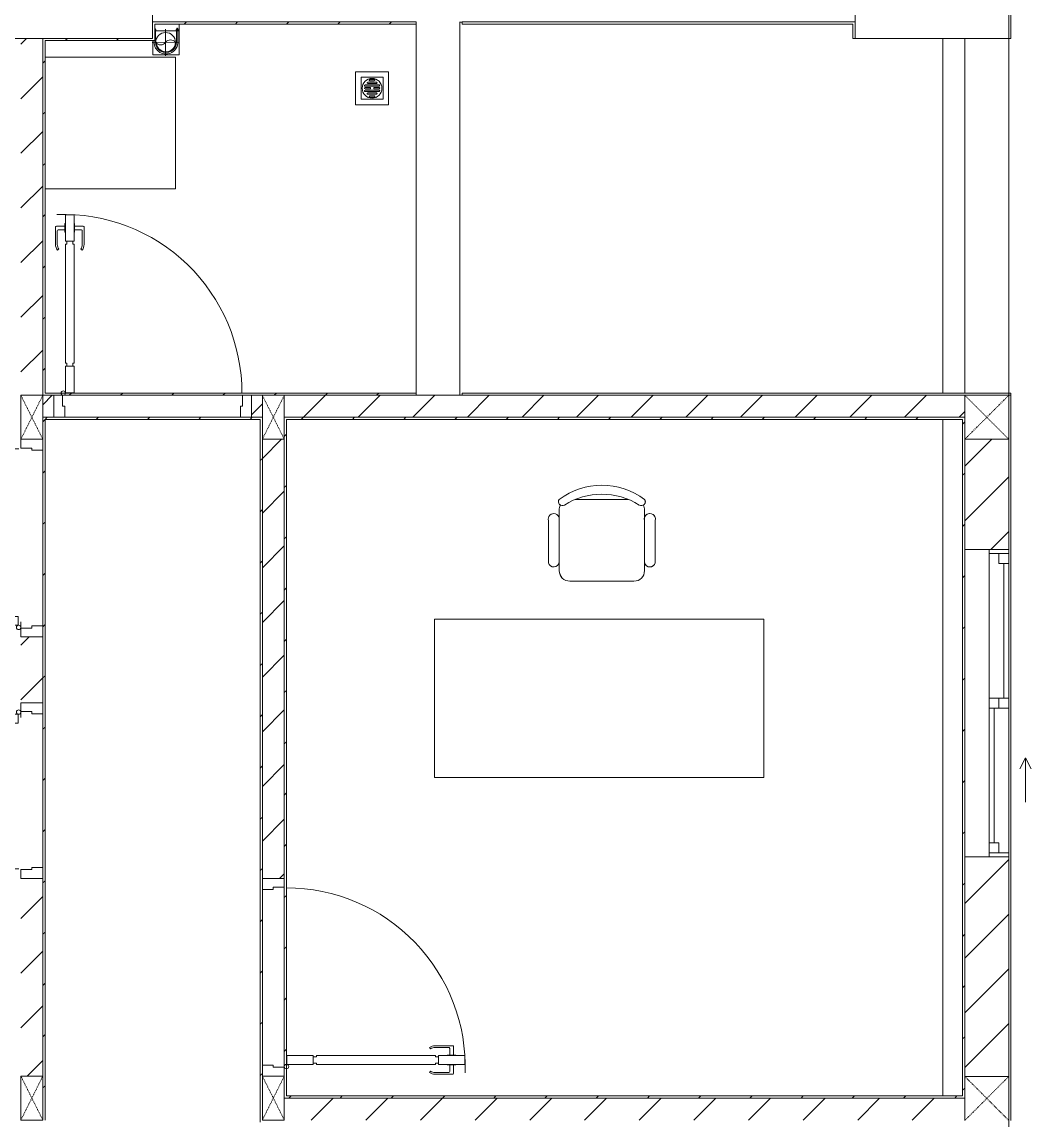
# Model space of a CAD drawing. Header units: millimetres. Extents: x 5357 to 201988, y -16345 to 109895.
# Drawn here: x 122758 to 127354, y 64837 to 69837 of the extents above; entities that cross this region are included whole.
import ezdxf

# ---------------------------------------------------------------- set-up
doc = ezdxf.new("R2010")
doc.units = ezdxf.units.MM
for name, pattern in [('Dash', [6, 3, -3]), ('Grid Line', [22.225, 12.7, -3.175, 3.175, -3.175]), ('IMPORT-CENTER _3_', [10.16, 6.35, -1.27, 1.27, -1.27])]:
    doc.linetypes.add(name, pattern=pattern)
for name, color, linetype, lineweight in [('0-1', 7, 'Continuous', 5), ('A-CLNG', 13, 'Continuous', 9), ('A-DETL-GENF-1', 53, 'Continuous', 9), ('A-DETL-THIN', 151, 'Continuous', 9), ('A-DOOR-1', 53, 'Continuous', 9), ('A-FLOR', 192, 'Continuous', 9), ('A-FLOR-1', 10, 'Continuous', 9), ('A-FLOR-2', 53, 'Continuous', 9), ('A-GLAZ', 151, 'Continuous', 9), ('A-WALL', 113, 'Continuous', 9), ('A-WALL-1', 9, 'Continuous', 18), ('A-WALL-2', 53, 'Continuous', 9), ('A-WALL-4', 113, 'Continuous', 18), ('A-WALL-PATT-1', 10, 'Continuous', 9), ('A-WALL-PATT-2', 53, 'Continuous', 9), ('A-WALL-PATT-3', 111, 'Continuous', 9), ('G-IMPT', 8, 'Continuous', 9), ('G-IMPT-1', 254, 'Continuous', 9), ('G-IMPT-2', 8, 'IMPORT-CENTER _3_', 9), ('I-FURN', 30, 'Continuous', 9), ('I-FURN-1', 53, 'Continuous', 9), ('I-WALL-1', 9, 'Continuous', 18), ('I-WALL-3', 2, 'Continuous', 18), ('M-EQPM', 50, 'Continuous', 9), ('S-COLS', 52, 'Continuous', 9), ('S-COLS-2', 9, 'Continuous', 18), ('S-COLS-4', 53, 'Continuous', 9), ('S-COLS-5', 52, 'Continuous', 18), ('S-COLS-6', 52, 'Dash', 9), ('S-COLS-HDLN', 52, 'Dash', 9), ('S-COLS-HDLN-1', 53, 'Dash', 9), ('S-GRID-1', 1, 'Grid Line', 9)]:
    doc.layers.add(name, color=color, linetype=linetype, lineweight=lineweight)
pattern_1 = [(45, (0, 0), (-116.67262, 116.67262), [])]
pattern_2 = [(45, (0, 0), (-124.4508, 124.4508), [])]

# ---------------------------------------------------------------- blocks, each defined once
blk = doc.blocks.new('NCV_TKTC_KET CAU_rvt-1-TKCS_MB SÂN ĐƯỜNG NỘI BỘ')
at = {"layer": 'A-FLOR-1'}
for p, q in [((124762.6, 69835.3), (124752.6, 69835.3)), ((124752.6, 69835.3), (124762.6, 69835.3)), ((124762.6, 69835.3), (124752.6, 69835.3)), ((124752.6, 68136.9), (124762.6, 68136.9)), ((124762.6, 68136.9), (124752.6, 68136.9)), ((124752.6, 68136.9), (124762.6, 68136.9))]:
    blk.add_line(p, q, dxfattribs=at)
at = {"layer": 'A-FLOR-2'}
for p, q in [((124752.6, 69835.3), (124762.6, 69835.3)), ((127252.5, 68146.9), (127252.5, 69761.9))]:
    blk.add_line(p, q, dxfattribs=at)
at = {"layer": 'S-COLS-2'}
for p, q in [((123352.6, 69761.9), (123352.6, 70111.9)), ((126552.6, 70111.9), (126552.6, 69761.9)), ((127252.6, 69761.9), (127252.6, 70111.9)), ((122052.6, 69761.9), (123352.6, 69761.9)), ((126552.6, 69761.9), (127252.6, 69761.9))]:
    blk.add_line(p, q, dxfattribs=at)
blk = doc.blocks.new('DOOR_CW_01 CANH MO-PANEL KINH - DIW_01-900x2200-CỬA GỖ VÂN LAMINATE-553393-TKCS_MB SÂN ĐƯỜNG NỘI BỘ')
at = {"layer": 'A-DETL-GENF-1'}
for p, q in [((-397, 872), (-357, 872)), ((-397, 752), (-397, 872)), ((-357, 872), (-357, 752)), ((-442, 737), (-442, 816.5)), ((-399, 820.5), (-438, 820.5)), ((-399, 803.5), (-430, 803.5)), ((-399, 831.8), (-397, 831.8)), ((-399, 792.2), (-399, 831.8)), ((-397, 792.2), (-397, 831.8)), ((-357, 792.2), (-357, 831.8)), ((-355, 831.8), (-357, 831.8)), ((-355, 792.2), (-355, 831.8)), ((-355, 820.5), (-316, 820.5)), ((-355, 803.5), (-324, 803.5)), ((-312, 737), (-312, 816.5)), ((-434, 799.5), (-434, 737)), ((-397, 792.2), (-399, 792.2)), ((-357, 752), (-397, 752)), ((-363, 752), (-391, 752)), ((-391, 752), (-391, 738)), ((-363, 738), (-363, 752)), ((-357, 792.2), (-355, 792.2)), ((-320, 799.5), (-320, 737)), ((-433.9, 711.2), (-427.3, 715.8)), ((-397, 738), (-391, 738)), ((-397, 738), (-397, 196)), ((-357, 738), (-363, 738)), ((-357, 196), (-357, 738)), ((-320.1, 711.2), (-326.7, 715.8)), ((-397, 196), (-391, 196)), ((-357, 182), (-397, 182)), ((-397, 182), (-397, 62)), ((-391, 196), (-391, 182)), ((-391, 182), (-363, 182)), ((-357, 196), (-363, 196)), ((-363, 182), (-363, 196)), ((-357, 62), (-357, 182)), ((-397, 62), (-357, 62))]:
    blk.add_line(p, q, dxfattribs=at)
blk.add_circle((-407, 60), 10, dxfattribs=at)
for centre, radius, start, end in [((-407, 60), 814, 360, 92), ((-438, 816.5), 4, 90, 180), ((-430, 799.5), 4, 90, 180), ((-324, 799.5), 4, 360, 90), ((-316, 816.5), 4, 0, 90), ((-397, 737), 45, 180, 215), ((-397, 737), 37, 180, 215), ((-357, 737), 37, 325, 0), ((-357, 737), 45, 325, 0)]:
    blk.add_arc(centre, radius, start, end, dxfattribs=at)
at = {"layer": 'A-DOOR-1'}
for p, q in [((-410, 50), (-450, 50)), ((-450, 50), (-450, -50)), ((-410, 0), (-410, 50)), ((-407, 50), (-382, 50)), ((450, 50), (410, 50)), ((410, 50), (410, 0)), ((450, -50), (450, 50)), ((-400, 0), (-410, 0)), ((-400, -50), (-400, 0)), ((410, 0), (400, 0)), ((400, 0), (400, -50)), ((-450, -50), (-400, -50)), ((400, -50), (450, -50))]:
    blk.add_line(p, q, dxfattribs=at)
blk = doc.blocks.new('DOOR_CW_01 CANH MO-PANEL KINH - DIG_02-800x2200-CỬA NHÔM KÍNH-401063-TKCS_MB SÂN ĐƯỜNG NỘI BỘ')
at = {"layer": 'A-DETL-GENF-1'}
for p, q in [((-347, -182), (-347, -62)), ((-347, -62), (-307, -62)), ((-307, -62), (-307, -182)), ((-307, -182), (-347, -182)), ((-347, -196), (-341, -196)), ((-347, -638), (-347, -196)), ((-341, -196), (-341, -182)), ((-341, -182), (-313, -182)), ((-313, -182), (-313, -196)), ((-307, -196), (-313, -196)), ((-307, -196), (-307, -638)), ((-392, -637), (-392, -716.5)), ((-384, -699.5), (-384, -637)), ((-383.9, -611.2), (-377.3, -615.8)), ((-347, -638), (-341, -638)), ((-341, -652), (-341, -638)), ((-307, -638), (-313, -638)), ((-313, -638), (-313, -652)), ((-270.1, -611.2), (-276.7, -615.8)), ((-270, -699.5), (-270, -637)), ((-262, -637), (-262, -716.5)), ((-349, -692.2), (-349, -731.8)), ((-347, -692.2), (-349, -692.2)), ((-307, -652), (-347, -652)), ((-347, -652), (-347, -772)), ((-347, -692.2), (-347, -731.8)), ((-313, -652), (-341, -652)), ((-307, -772), (-307, -652)), ((-307, -692.2), (-307, -731.8)), ((-307, -692.2), (-305, -692.2)), ((-305, -692.2), (-305, -731.8)), ((-349, -720.5), (-388, -720.5)), ((-349, -703.5), (-380, -703.5)), ((-349, -731.8), (-347, -731.8)), ((-305, -731.8), (-307, -731.8)), ((-305, -703.5), (-274, -703.5)), ((-305, -720.5), (-266, -720.5)), ((-347, -772), (-307, -772))]:
    blk.add_line(p, q, dxfattribs=at)
blk.add_circle((-357, -60), 10, dxfattribs=at)
for centre, radius, start, end in [((-357, -60), 714, 268, 0), ((-347, -637), 45, 145, 180), ((-347, -637), 37, 145, 180), ((-307, -637), 37, 0, 35), ((-307, -637), 45, 360, 35), ((-380, -699.5), 4, 180, 270), ((-274, -699.5), 4, 270, 0), ((-388, -716.5), 4, 180, 270), ((-266, -716.5), 4, 270, 0)]:
    blk.add_arc(centre, radius, start, end, dxfattribs=at)
at = {"layer": 'A-DOOR-1'}
for p, q in [((-400, -50), (-400, 50)), ((-400, 50), (-350, 50)), ((350, 50), (400, 50)), ((400, 50), (400, -50)), ((-350, 50), (-350, 0)), ((350, 0), (350, 50)), ((-360, 0), (-360, -50)), ((-350, 0), (-360, 0)), ((360, 0), (350, 0)), ((360, -50), (360, 0)), ((-360, -50), (-400, -50)), ((-357, -50), (-332, -50)), ((400, -50), (360, -50))]:
    blk.add_line(p, q, dxfattribs=at)
blk = doc.blocks.new('DOOR_CW_01 CANH MO-PANEL KINH - DIW_01-900x2200-CỬA GỖ VÂN LAMINATE-553375-TKCS_MB SÂN ĐƯỜNG NỘI BỘ')
at = {"layer": 'A-DETL-GENF-1'}
for p, q in [((-397, -182), (-397, -62)), ((-397, -62), (-357, -62)), ((-357, -62), (-357, -182)), ((-357, -182), (-397, -182)), ((-397, -196), (-391, -196)), ((-397, -738), (-397, -196)), ((-391, -196), (-391, -182)), ((-391, -182), (-363, -182)), ((-363, -182), (-363, -196)), ((-357, -196), (-363, -196)), ((-357, -196), (-357, -738)), ((-442, -737), (-442, -816.5)), ((-434, -799.5), (-434, -737)), ((-433.9, -711.2), (-427.3, -715.8)), ((-397, -738), (-391, -738)), ((-391, -752), (-391, -738)), ((-357, -738), (-363, -738)), ((-363, -738), (-363, -752)), ((-320.1, -711.2), (-326.7, -715.8)), ((-320, -799.5), (-320, -737)), ((-312, -737), (-312, -816.5)), ((-399, -792.2), (-399, -831.8)), ((-397, -792.2), (-399, -792.2)), ((-357, -752), (-397, -752)), ((-397, -752), (-397, -872)), ((-397, -792.2), (-397, -831.8)), ((-363, -752), (-391, -752)), ((-357, -872), (-357, -752)), ((-357, -792.2), (-357, -831.8)), ((-357, -792.2), (-355, -792.2)), ((-355, -792.2), (-355, -831.8)), ((-399, -820.5), (-438, -820.5)), ((-399, -803.5), (-430, -803.5)), ((-399, -831.8), (-397, -831.8)), ((-355, -831.8), (-357, -831.8)), ((-355, -803.5), (-324, -803.5)), ((-355, -820.5), (-316, -820.5)), ((-397, -872), (-357, -872))]:
    blk.add_line(p, q, dxfattribs=at)
blk.add_circle((-407, -60), 10, dxfattribs=at)
for centre, radius, start, end in [((-407, -60), 814, 268, 0), ((-397, -737), 45, 145, 180), ((-397, -737), 37, 145, 180), ((-357, -737), 37, 0, 35), ((-357, -737), 45, 360, 35), ((-430, -799.5), 4, 180, 270), ((-324, -799.5), 4, 270, 0), ((-438, -816.5), 4, 180, 270), ((-316, -816.5), 4, 270, 0)]:
    blk.add_arc(centre, radius, start, end, dxfattribs=at)
at = {"layer": 'A-DOOR-1'}
for p, q in [((-450, -50), (-450, 50)), ((-450, 50), (-400, 50)), ((400, 50), (450, 50)), ((450, 50), (450, -50)), ((-400, 50), (-400, 0)), ((400, 0), (400, 50)), ((-410, 0), (-410, -50)), ((-400, 0), (-410, 0)), ((410, 0), (400, 0)), ((410, -50), (410, 0)), ((-410, -50), (-450, -50)), ((-407, -50), (-382, -50)), ((450, -50), (410, -50))]:
    blk.add_line(p, q, dxfattribs=at)
blk = doc.blocks.new('BAN LV A - BAN LV A_dwg_ban hoc2-348006-TKCS_MB SÂN ĐƯỜNG NỘI BỘ')
at = {"layer": 'I-FURN'}
for p, q in [((145.8, 437.4), (-145.8, 437.4)), ((-243, 354.4), (-243, 162)), ((-194.4, 388.8), (-194.4, 113.4)), ((194.4, 113.4), (194.4, 388.8)), ((194.4, 351.4), (194.4, 150.8)), ((243.7, 162), (243.7, 354.4)), ((-120.5, 64.8), (120.5, 64.8))]:
    blk.add_line(p, q, dxfattribs=at)
at = {"layer": 'I-FURN', "flags": 128}
blk.add_lwpolyline([(-737.8, 610.5), (-737.8, 1330.5), (-154.9, 1330.5), (762.2, 1330.5), (762.2, 610.5)], close=True, dxfattribs=at)
at = {"layer": 'I-FURN'}
for centre, radius, start, end in [((-145.8, 388.8), 48.6, 90, 180), ((145.8, 388.8), 48.6, 360, 90), ((-218.7, 347.3), 25.3, 343.7398, 163.7398), ((219.4, 347.3), 25.3, 16.2602, 170.7054), ((-218.7, 154.9), 25.3, 163.7398, 16.2602), ((219.4, 154.9), 25.3, 189.2946, 16.2602), ((-145.8, 113.4), 48.6, 180, 207.5844), ((145.8, 113.4), 48.6, 332.4156, 0), ((-180.2, 75.4), 17.8, 57.9726, 216.6901), ((0, 324), 324, 233.1301, 306.8699), ((0, 359.3), 318.2, 237.5758, 302.4242), ((180.2, 75.4), 17.8, 323.3099, 122.0274)]:
    blk.add_arc(centre, radius, start, end, dxfattribs=at)
blk = doc.blocks.new('BAN LV A - BAN LV A_dwg-348005-TKCS_MB SÂN ĐƯỜNG NỘI BỘ')
at = {"extrusion": (0, 0, -1), "zscale": -1, "rotation": 180}
blk.add_blockref('BAN LV A - BAN LV A_dwg_ban hoc2-348006-TKCS_MB SÂN ĐƯỜNG NỘI BỘ', (-729, 1383.7), dxfattribs=at)
blk = doc.blocks.new('BAN LV A - BAN LV A-401069-TKCS_MB SÂN ĐƯỜNG NỘI BỘ')
at = {"layer": 'I-FURN-1'}
for p, q in [((-8.8, -53.2), (1491.2, -53.2)), ((-8.8, -773.2), (-8.8, -53.2)), ((1491.2, -53.2), (1491.2, -773.2)), ((1491.2, -773.2), (-8.8, -773.2)), ((583.2, -946.3), (874.8, -946.3)), ((534.6, -1029.3), (534.6, -994.9)), ((923.4, -994.9), (923.4, -1032.3)), ((486, -1221.7), (486, -1029.3)), ((972.7, -1029.3), (972.7, -1221.7)), ((534.6, -1270.3), (534.6, -1235.9)), ((923.4, -1232.9), (923.4, -1270.3))]:
    blk.add_line(p, q, dxfattribs=at)
for centre, radius, start, end in [((583.2, -994.9), 48.6, 90, 180), ((874.8, -994.9), 48.6, 0, 90), ((510.3, -1036.4), 25.3, 16.2602, 163.7398), ((948.4, -1036.4), 25.3, 16.2602, 170.7054), ((510.3, -1228.8), 25.3, 163.7398, 343.7398), ((948.4, -1228.8), 25.3, 189.2946, 16.2602), ((548.9, -1308.3), 17.8, 119.404, 216.6901), ((583.2, -1270.3), 48.6, 180, 207.5844), ((874.8, -1270.3), 48.6, 332.4156, 0), ((909.2, -1308.3), 17.8, 323.3099, 60.596), ((729, -1059.7), 324, 233.1301, 306.8699)]:
    blk.add_arc(centre, radius, start, end, dxfattribs=at)
at = {"extrusion": (0, 0, -1), "zscale": -1, "rotation": 180}
blk.add_blockref('BAN LV A - BAN LV A_dwg-348005-TKCS_MB SÂN ĐƯỜNG NỘI BỘ', (0, 0), dxfattribs=at)
blk = doc.blocks.new('MAY GIAT - MAY GIAT_dwg-V126-TKCS_MB SÂN ĐƯỜNG NỘI BỘ')
at = {"layer": 'G-IMPT-1'}
blk.add_line((5, 596.6), (5, 2.3), dxfattribs=at)
at = {"layer": 'G-IMPT-1', "flags": 128}
blk.add_lwpolyline([(605, 2.3), (605, 596.6), (5, 596.6)], dxfattribs=at)
blk = doc.blocks.new('MAY GIAT - MAY GIAT-V224-TKCS_MB SÂN ĐƯỜNG NỘI BỘ')
at = {"layer": 'I-FURN-1'}
for p, q in [((5, -596.6), (5, -2.3)), ((605, -2.3), (605, -596.6)), ((605, -596.6), (5, -596.6))]:
    blk.add_line(p, q, dxfattribs=at)
at = {"extrusion": (0, 0, -1), "zscale": -1, "rotation": 180}
blk.add_blockref('MAY GIAT - MAY GIAT_dwg-V126-TKCS_MB SÂN ĐƯỜNG NỘI BỘ', (0, 0), dxfattribs=at)
blk = doc.blocks.new('G1_SOF - BO TRU - 100x200-V107-TKCS_MB SÂN ĐƯỜNG NỘI BỘ')
at = {"layer": 'S-COLS-2'}
for p, q in [((-50, 100), (50, 100)), ((-50, -100), (-50, 100)), ((50, 100), (50, -100)), ((50, -100), (-50, -100))]:
    blk.add_line(p, q, dxfattribs=at)
at = {"layer": 'S-COLS-HDLN-1'}
for p, q in [((50, -100), (-50, 100)), ((-50, -100), (50, 100))]:
    blk.add_line(p, q, dxfattribs=at)
blk = doc.blocks.new('G1_SOF - BO TRU - 100x200-V144-TKCS_MB SÂN ĐƯỜNG NỘI BỘ')
at = {"layer": 'S-COLS-2'}
for p, q in [((-50, -100), (-50, 100)), ((50, 100), (50, -100)), ((50, -100), (-50, -100))]:
    blk.add_line(p, q, dxfattribs=at)
at = {"layer": 'S-COLS-HDLN-1'}
for p, q in [((50, -100), (-50, 100)), ((-50, -100), (50, 100))]:
    blk.add_line(p, q, dxfattribs=at)
blk = doc.blocks.new('DOOR_CW_01 CANH MO-PANEL KINH - DIG_01-900x2200-CỬA NHÔM KÍNH-400868-TKCS_MB SÂN ĐƯỜNG NỘI BỘ')
at = {"layer": 'A-DETL-GENF-1'}
for p, q in [((-397, 872), (-357, 872)), ((-397, 752), (-397, 872)), ((-357, 872), (-357, 752)), ((-442, 737), (-442, 816.5)), ((-399, 820.5), (-438, 820.5)), ((-399, 803.5), (-430, 803.5)), ((-399, 831.8), (-397, 831.8)), ((-399, 792.2), (-399, 831.8)), ((-397, 792.2), (-397, 831.8)), ((-357, 792.2), (-357, 831.8)), ((-355, 831.8), (-357, 831.8)), ((-355, 792.2), (-355, 831.8)), ((-355, 820.5), (-316, 820.5)), ((-355, 803.5), (-324, 803.5)), ((-312, 737), (-312, 816.5)), ((-434, 799.5), (-434, 737)), ((-397, 792.2), (-399, 792.2)), ((-357, 752), (-397, 752)), ((-363, 752), (-391, 752)), ((-391, 752), (-391, 738)), ((-363, 738), (-363, 752)), ((-357, 792.2), (-355, 792.2)), ((-320, 799.5), (-320, 737)), ((-433.9, 711.2), (-427.3, 715.8)), ((-397, 738), (-391, 738)), ((-397, 738), (-397, 196)), ((-357, 738), (-363, 738)), ((-357, 196), (-357, 738)), ((-320.1, 711.2), (-326.7, 715.8)), ((-397, 196), (-391, 196)), ((-357, 182), (-397, 182)), ((-397, 182), (-397, 62)), ((-391, 196), (-391, 182)), ((-391, 182), (-363, 182)), ((-357, 196), (-363, 196)), ((-363, 182), (-363, 196)), ((-357, 62), (-357, 182)), ((-397, 62), (-357, 62))]:
    blk.add_line(p, q, dxfattribs=at)
blk.add_circle((-407, 60), 10, dxfattribs=at)
for centre, radius, start, end in [((-407, 60), 814, 360, 92), ((-438, 816.5), 4, 90, 180), ((-430, 799.5), 4, 90, 180), ((-324, 799.5), 4, 360, 90), ((-316, 816.5), 4, 0, 90), ((-397, 737), 45, 180, 215), ((-397, 737), 37, 180, 215), ((-357, 737), 37, 325, 0), ((-357, 737), 45, 325, 0)]:
    blk.add_arc(centre, radius, start, end, dxfattribs=at)
at = {"layer": 'A-DOOR-1'}
for p, q in [((-410, 50), (-450, 50)), ((-450, 50), (-450, -50)), ((-410, 0), (-410, 50)), ((-407, 50), (-382, 50)), ((450, 50), (410, 50)), ((410, 50), (410, 0)), ((450, -50), (450, 50)), ((-400, 0), (-410, 0)), ((-400, -50), (-400, 0)), ((410, 0), (400, 0)), ((400, 0), (400, -50)), ((-450, -50), (-400, -50)), ((400, -50), (450, -50))]:
    blk.add_line(p, q, dxfattribs=at)
blk = doc.blocks.new('NCV_TKTC_TANG 1_rvt-1-TKCS_MB SÂN ĐƯỜNG NỘI BỘ')
at = {"layer": 'A-WALL-PATT-1'}
h = blk.add_hatch(dxfattribs=at)
h.set_pattern_fill('FP_1', color=256, style=0, pattern_type=2)
h.set_pattern_definition(pattern_2)
h.paths.add_polyline_path([(122752.6, 65036.9), (122852.6, 65036.9), (122852.6, 65937.3), (122752.6, 65937.3), (122752.6, 65514.2)])
h.paths.add_polyline_path([(122802.6, 66737.3), (122852.6, 66737.3), (122852.6, 67036.9), (122752.6, 67036.9), (122752.6, 66737.3), (122769.3, 66737.3)])
h.paths.add_polyline_path([(122752.6, 68136.9), (122852.6, 68136.9), (122852.6, 69761.9), (122752.6, 69761.9), (122752.6, 68472.9)])
h = blk.add_hatch(dxfattribs=at)
h.set_pattern_fill('FP_1', color=256, style=0, pattern_type=2)
h.set_pattern_definition(pattern_2)
h.paths.add_polyline_path([(122852.6, 68036.9), (122902.6, 68036.9), (122902.6, 68136.9), (122852.6, 68136.9), (122852.6, 68115.7)])
h.paths.add_polyline_path([(123852.6, 68036.9), (123852.6, 68136.9), (123802.6, 68136.9), (123802.6, 68036.9), (123842.6, 68036.9)])
h = blk.add_hatch(dxfattribs=at)
h.set_pattern_fill('FP_1', color=256, style=0, pattern_type=2)
h.set_pattern_definition(pattern_2)
h.paths.add_polyline_path([(126952.6, 68036.9), (127052.6, 68036.9), (127052.6, 68136.9), (123952.6, 68136.9), (123952.6, 68036.9), (126885.8, 68036.9)])
h = blk.add_hatch(dxfattribs=at)
h.set_pattern_fill('FP_1', color=256, style=0, pattern_type=2)
h.set_pattern_definition(pattern_2)
h.paths.add_polyline_path([(123952.6, 65036.9), (123952.6, 65037.3), (123902.6, 65036.9)])
h.paths.add_polyline_path([(123952.6, 65937.3), (123952.6, 67936.5), (123852.6, 67936.5), (123852.6, 65937.3), (123902.6, 65937.3)])
h = blk.add_hatch(dxfattribs=at)
h.set_pattern_fill('FP_1', color=256, style=0, pattern_type=2)
h.set_pattern_definition(pattern_2)
h.paths.add_polyline_path([(124470.5, 64836.9), (127052.6, 64836.9), (127052.6, 64936.9), (123952.6, 64936.9), (123952.6, 64836.9), (123979.7, 64836.9)])
at = {"layer": 'A-WALL-PATT-2'}
h = blk.add_hatch(dxfattribs=at)
h.set_pattern_fill('FP_2', color=256, style=0, pattern_type=2)
h.set_pattern_definition(pattern_1)
h.paths.add_polyline_path([(123372.6, 69826.9), (124552.6, 69826.9), (124552.6, 69836.9), (123352.6, 69835.3), (123352.6, 69826.9), (123362.6, 69826.9)])
h = blk.add_hatch(dxfattribs=at)
h.set_pattern_fill('FP_2', color=256, style=0, pattern_type=2)
h.set_pattern_definition(pattern_1)
h.paths.add_polyline_path([(122862.6, 68146.9), (122862.6, 69761.9), (122852.6, 69761.9), (122852.6, 68146.9), (122857.6, 68146.9)])
h = blk.add_hatch(dxfattribs=at)
h.set_pattern_fill('FP_2', color=256, style=0, pattern_type=2)
h.set_pattern_definition(pattern_1)
h.paths.add_polyline_path([(123352.6, 69751.9), (123362.6, 69751.9), (123362.6, 69761.9), (122862.6, 69761.9), (122862.6, 69751.9), (123349.5, 69751.9)])
h = blk.add_hatch(dxfattribs=at)
h.set_pattern_fill('FP_2', color=256, style=0, pattern_type=2)
h.set_pattern_definition(pattern_1)
h.paths.add_polyline_path([(124552.6, 68136.9), (124552.6, 68146.9), (122852.6, 68146.9), (122852.6, 68136.9), (123979.7, 68136.9)])
h = blk.add_hatch(dxfattribs=at)
h.set_pattern_fill('FP_2', color=256, style=0, pattern_type=2)
h.set_pattern_definition(pattern_1)
h.paths.add_polyline_path([(122862.6, 64836.9), (122862.6, 68036.9), (122852.6, 68036.9), (122852.6, 64836.9)])
h = blk.add_hatch(dxfattribs=at)
h.set_pattern_fill('FP_2', color=256, style=0, pattern_type=2)
h.set_pattern_definition(pattern_1)
h.paths.add_polyline_path([(123802.6, 68026.9), (123842.6, 68026.9), (123842.6, 68036.9), (122862.6, 68036.9), (122862.6, 68026.9), (123762.6, 68026.9)])
h = blk.add_hatch(dxfattribs=at)
h.set_pattern_fill('FP_2', color=256, style=0, pattern_type=2)
h.set_pattern_definition(pattern_1)
h.paths.add_polyline_path([(123842.6, 64826.9), (123852.6, 64826.9), (123852.6, 68036.9), (123842.6, 68036.9), (123842.6, 64836.9)])
h = blk.add_hatch(dxfattribs=at)
h.set_pattern_fill('FP_2', color=256, style=0, pattern_type=2)
h.set_pattern_definition(pattern_1)
h.paths.add_polyline_path([(125795.4, 68026.9), (127052.6, 68026.9), (127052.6, 68036.9), (123952.6, 68036.9), (123952.6, 68026.9), (125190.1, 68026.9)])
h = blk.add_hatch(dxfattribs=at)
h.set_pattern_fill('FP_2', color=256, style=0, pattern_type=2)
h.set_pattern_definition(pattern_1)
h.paths.add_polyline_path([(123952.6, 64946.9), (123962.6, 64946.9), (123962.6, 68026.9), (123952.6, 68026.9), (123952.6, 65036.9)])
h = blk.add_hatch(dxfattribs=at)
h.set_pattern_fill('FP_2', color=256, style=0, pattern_type=2)
h.set_pattern_definition(pattern_1)
h.paths.add_polyline_path([(127052.6, 64936.9), (127052.6, 68026.9), (127042.6, 68026.9), (127042.6, 64936.9)])
h = blk.add_hatch(dxfattribs=at)
h.set_pattern_fill('FP_2', color=256, style=0, pattern_type=2)
h.set_pattern_definition(pattern_1)
h.paths.add_polyline_path([(126400.6, 64936.9), (127042.6, 64936.9), (127042.6, 64946.9), (123952.6, 64946.9), (123952.6, 64936.9), (126137, 64936.9)])
at = {"layer": 'A-FLOR-1'}
for p, q in [((123852.6, 66500.4), (123852.6, 65937.3)), ((123852.6, 65887.3), (123852.6, 65087.3))]:
    blk.add_line(p, q, dxfattribs=at)
at = {"layer": 'A-WALL-1'}
for p, q in [((122852.6, 69761.9), (122752.6, 69761.9)), ((122852.6, 68136.9), (122852.6, 69761.9)), ((122902.6, 68136.9), (122852.6, 68136.9)), ((123852.6, 68136.9), (123802.6, 68136.9)), ((127052.6, 68136.9), (123952.6, 68136.9)), ((127052.6, 68036.9), (127052.6, 68136.9)), ((122852.6, 68036.9), (122902.6, 68036.9)), ((123802.6, 68036.9), (123852.6, 68036.9)), ((123952.6, 68036.9), (127052.6, 68036.9)), ((123852.6, 67936.5), (123852.6, 65937.3)), ((123952.6, 67936.5), (123852.6, 67936.5)), ((123952.6, 65937.3), (123952.6, 67936.5)), ((122852.6, 66737.3), (122852.6, 67036.9)), ((122852.6, 65036.9), (122852.6, 65937.3)), ((127052.6, 64936.9), (123952.6, 64936.9)), ((127052.6, 64836.9), (127052.6, 64936.9))]:
    blk.add_line(p, q, dxfattribs=at)
at = {"layer": 'A-WALL-2'}
for p, q in [((124552.6, 68146.9), (124552.6, 69826.9)), ((124752.6, 69836.9), (124752.6, 68136.9))]:
    blk.add_line(p, q, dxfattribs=at)
at = {"layer": 'I-WALL-1'}
for p, q in [((124552.6, 69836.9), (123352.6, 69836.9)), ((123352.6, 69836.9), (123352.6, 69826.9)), ((123352.6, 69826.9), (123352.6, 69761.9)), ((123362.6, 69826.9), (124552.6, 69826.9)), ((123362.6, 69761.9), (123362.6, 69826.9)), ((124552.6, 69826.9), (124552.6, 69836.9)), ((122862.6, 69761.9), (122852.6, 69761.9)), ((122852.6, 69761.9), (122852.6, 68146.9)), ((123352.6, 69761.9), (122862.6, 69761.9)), ((122862.6, 68146.9), (122862.6, 69751.9)), ((122862.6, 69751.9), (123362.6, 69751.9)), ((123362.6, 69751.9), (123362.6, 69761.9)), ((122852.6, 68146.9), (122852.6, 68136.9)), ((122852.6, 68136.9), (122902.6, 68136.9)), ((124552.6, 68146.9), (122862.6, 68146.9)), ((122942.6, 68136.9), (123762.6, 68136.9)), ((123802.6, 68136.9), (123852.6, 68136.9)), ((123952.6, 68136.9), (124552.6, 68136.9)), ((124552.6, 68136.9), (124552.6, 68146.9)), ((122862.6, 68036.9), (122852.6, 68036.9)), ((122902.6, 68036.9), (122862.6, 68036.9)), ((122862.6, 64836.9), (122862.6, 68026.9)), ((122862.6, 68026.9), (123842.6, 68026.9)), ((123752.6, 68036.9), (122952.6, 68036.9)), ((123842.6, 68036.9), (123802.6, 68036.9)), ((123852.6, 68036.9), (123842.6, 68036.9)), ((123842.6, 68026.9), (123842.6, 64826.9)), ((127052.6, 68036.9), (123952.6, 68036.9)), ((123962.6, 68026.9), (127042.6, 68026.9)), ((123962.6, 64946.9), (123962.6, 68026.9)), ((127042.6, 68026.9), (127042.6, 64946.9)), ((127052.6, 68026.9), (127052.6, 68036.9)), ((127052.6, 67435.3), (127052.6, 68026.9)), ((123852.6, 65937.3), (123852.6, 67936.9)), ((123952.6, 67936.9), (123952.6, 65937.3)), ((122852.6, 67886.9), (122852.6, 67086.9)), ((122852.6, 67036.9), (122852.6, 66737.3)), ((122852.6, 66687.3), (122852.6, 65987.3)), ((127052.6, 64936.9), (127052.6, 66035.3)), ((122852.6, 65937.3), (122852.6, 65036.9)), ((123852.6, 65087.3), (123852.6, 65887.3)), ((123952.6, 65897.3), (123952.6, 65077.3)), ((123952.6, 64936.9), (127042.6, 64936.9)), ((127042.6, 64946.9), (123962.6, 64946.9)), ((127042.6, 64936.9), (127052.6, 64936.9))]:
    blk.add_line(p, q, dxfattribs=at)
at = {"layer": 'A-DOOR-1'}
blk.add_blockref('DOOR_CW_01 CANH MO-PANEL KINH - DIG_01-900x2200-CỬA NHÔM KÍNH-400868-TKCS_MB SÂN ĐƯỜNG NỘI BỘ', (123352.6, 68086.9), dxfattribs=at)
for name, p, rotation in [('DOOR_CW_01 CANH MO-PANEL KINH - DIW_01-900x2200-CỬA GỖ VÂN LAMINATE-553393-TKCS_MB SÂN ĐƯỜNG NỘI BỘ', (122802.6, 67486.9), 90.00000000000084), ('DOOR_CW_01 CANH MO-PANEL KINH - DIG_02-800x2200-CỬA NHÔM KÍNH-401063-TKCS_MB SÂN ĐƯỜNG NỘI BỘ', (122802.6, 66337.3), 270.0000000000008), ('DOOR_CW_01 CANH MO-PANEL KINH - DIW_01-900x2200-CỬA GỖ VÂN LAMINATE-553375-TKCS_MB SÂN ĐƯỜNG NỘI BỘ', (123902.6, 65487.3), 90.00000000000072)]:
    blk.add_blockref(name, p, dxfattribs=dict(at, rotation=rotation))
at = {"layer": 'I-FURN-1'}
for name, p, rotation in [('MAY GIAT - MAY GIAT-V224-TKCS_MB SÂN ĐƯỜNG NỘI BỘ', (122860.3, 69071.5), 90.00000000000087), ('BAN LV A - BAN LV A-401069-TKCS_MB SÂN ĐƯỜNG NỘI BỘ', (126128.2, 66344.2), 180)]:
    blk.add_blockref(name, p, dxfattribs=dict(at, rotation=rotation))
at = {"layer": 'S-COLS-4', "rotation": 180}
for name, p in [('G1_SOF - BO TRU - 100x200-V144-TKCS_MB SÂN ĐƯỜNG NỘI BỘ', (122802.6, 68036.9)), ('G1_SOF - BO TRU - 100x200-V107-TKCS_MB SÂN ĐƯỜNG NỘI BỘ', (123902.6, 68036.9)), ('G1_SOF - BO TRU - 100x200-V107-TKCS_MB SÂN ĐƯỜNG NỘI BỘ', (122802.6, 64936.9)), ('G1_SOF - BO TRU - 100x200-V107-TKCS_MB SÂN ĐƯỜNG NỘI BỘ', (123902.6, 64936.9))]:
    blk.add_blockref(name, p, dxfattribs=at)
blk = doc.blocks.new('1_FAMILY RVT - W01-WxH 1400x1400xmm-389822-TKCS_MB SÂN ĐƯỜNG NỘI BỘ')
at = {"layer": 'A-GLAZ'}
for p, q in [((248.4, 172.39), (299.2, 197.79)), ((248.4, 172.39), (299.2, 146.99)), ((248.4, 172.39), (451.6, 172.39)), ((-700, 96.19), (-700, -103.81)), ((700, 96.19), (-700, 96.19)), ((-700, 96.19), (-636.5, 96.19)), ((-680.95, 96.19), (-680.95, 7.29)), ((-636.5, 51.74), (-680.95, 51.74)), ((-636.5, 96.19), (-22.225, 96.19)), ((-636.5, 96.19), (-636.5, 51.74)), ((-636.5, 73.965), (-22.225, 73.965)), ((-22.225, 7.29), (-22.225, 96.19)), ((-22.225, 96.19), (22.225, 96.19)), ((22.225, 51.74), (-22.225, 51.74)), ((22.225, 96.19), (680.95, 96.19)), ((22.225, 96.19), (22.225, 7.29)), ((636.5, 51.74), (636.5, 7.29)), ((680.95, 51.74), (636.5, 51.74)), ((680.95, 96.19), (700, 96.19)), ((680.95, 96.19), (680.95, 7.29)), ((700, -103.81), (700, 96.19)), ((-700, 7.29), (-680.95, 7.29)), ((-680.95, 7.29), (-22.225, 7.29)), ((-22.225, 7.29), (22.225, 7.29)), ((22.225, 29.515), (636.5, 29.515)), ((22.225, 7.29), (636.5, 7.29)), ((636.5, 7.29), (700, 7.29)), ((-700, -103.81), (700, -103.81))]:
    blk.add_line(p, q, dxfattribs=at)
blk = doc.blocks.new('TKTC_XREF_251221_MB TANG 1 - TKTC_XREF_260130_MB TANG 1_dwg_CUM U_DN100-V341-TKCS_MB SÂN ĐƯỜNG NỘI BỘ')
at = {"layer": 'G-IMPT'}
for p, q in [((-72.7, 64.5), (-72.7, 60.7)), ((-8, 69), (0, 69)), ((-78.1, 62.4), (-72.7, 62.4)), ((-66.9, 62.1), (-71.7, 62.1)), ((-72.7, -60.7), (-72.7, -69.3)), ((-66.9, -62.1), (-71.7, -62.1)), ((-79.1, -63.4), (-79.1, -66.6)), ((-76.6, -63.4), (-76.6, -66.6)), ((-74.6, -63.4), (-74.6, -66.6)), ((-66.9, -67.9), (-71.7, -67.9)), ((-65, -69), (0, -69))]:
    blk.add_line(p, q, dxfattribs=at)
at = {"layer": 'G-IMPT', "flags": 128}
for points in [[(-71.7, 59.2), (-66.9, 59.2), (-66.9, 64.5)], [(-65, 64.5), (-65, 57.3), (-66.9, 57.3), (-66.9, 59.2)], [(-65, 61), (0, 61), (0, 57)], [(-72.7, -62.4), (-78.1, -62.4), (-78.1, -67.6), (-72.7, -67.6)], [(-71.7, -70.8), (-66.9, -70.8), (-66.9, -59.2), (-71.7, -59.2)], [(-66.9, -59.2), (-66.9, -57.3), (-65, -57.3), (-65, -72.7), (-66.9, -72.7), (-66.9, -70.8)], [(-65, -61), (0, -61), (0, -57)]]:
    blk.add_lwpolyline(points, dxfattribs=at)
at = {"layer": 'G-IMPT'}
for centre, radius, start, end in [((-78.1, 63.4), 0.96, 180, 270), ((0, 0), 69, 270, 90), ((-71.1, 60.7), 1.56, 112.61986, 247.38014), ((0, 0), 61, 270, 90), ((0, 0), 57, 270, 90), ((-78.1, -63.4), 0.96, 90, 180), ((-71.1, -60.7), 1.56, 112.61986, 247.38014), ((-67.9, -65), 4.8, 143.1301, 216.8699), ((-78.1, -66.6), 0.96, 180, 270), ((-71.1, -69.3), 1.56, 112.61986, 247.38014)]:
    blk.add_arc(centre, radius, start, end, dxfattribs=at)
blk = doc.blocks.new('TKTC_XREF_251221_MB TANG 1 - TKTC_XREF_260130_MB TANG 1_dwg_$cc-4202114-TKCS_MB SÂN ĐƯỜNG NỘI BỘ')
at = {"layer": 'G-IMPT'}
blk.add_circle((0, 0), 0.5, dxfattribs=at)
for centre, radius, start, end in [((0, 0), 0.5, 90, 270), ((0.188, 0.25), 0.313, 126.8699, 233.1301), ((-0.188, -0.25), 0.313, 306.8699, 53.1301)]:
    blk.add_arc(centre, radius, start, end, dxfattribs=at)
at = {"layer": 'G-IMPT-2'}
for p, q in [((0, -0.673), (0, 0.673)), ((-0.673, 0), (0.673, 0))]:
    blk.add_line(p, q, dxfattribs=at)
blk = doc.blocks.new('TKTC_XREF_251221_MB TANG 1 - TKTC_XREF_260130_MB TANG 1_dwg_THU NUOC - THU NUOC-444531-TKCS_MB TẦNG 1-4202124-TKCS_MB SÂN ĐƯỜNG NỘI BỘ')
at = {"layer": 'M-EQPM'}
for p, q in [((-23.3, 10.8), (40.9, 10.8)), ((40.9, 4.8), (-23.3, 4.8)), ((-11, 23.3), (28.5, 23.3)), ((28.5, 17.3), (-11, 17.3)), ((-1.1, 35.6), (18.5, 35.6)), ((18.5, 29.6), (-1.1, 29.6)), ((-23.3, -13.6), (40.9, -13.6)), ((40.9, -19.6), (-23.3, -19.6)), ((-11, -26.1), (28.5, -26.1)), ((28.5, -32.1), (-11, -32.1)), ((-1.1, -38.5), (18.5, -38.5)), ((18.5, -44.5), (-1.1, -44.5))]:
    blk.add_line(p, q, dxfattribs=at)
at = {"layer": 'M-EQPM', "flags": 128}
for points in [[(83.7, -79.4), (83.7, 70.6), (-66.3, 70.6), (-66.3, -79.4)], [(58.7, -54.4), (58.7, 45.6), (-41.3, 45.6), (-41.3, -54.4)]]:
    blk.add_lwpolyline(points, close=True, dxfattribs=at)
for points in [[(-23.3, -1.2), (0.7, -1.2), (0.7, -7.2), (-23.3, -7.2)], [(40.9, -7.2), (16.7, -7.2), (16.7, -1.2), (40.9, -1.2)]]:
    blk.add_lwpolyline(points, dxfattribs=at)
at = {"layer": 'M-EQPM'}
for centre, radius, start, end in [((8.7, -4.4), 45, 360, 180), ((8.7, -4.4), 45, 360, 180), ((-23.3, 7.8), 3, 90, 270), ((-11, 20.3), 3, 90, 270), ((-1.1, 32.6), 3, 90, 270), ((18.5, 32.6), 3, 270, 90), ((28.5, 20.3), 3, 270, 90), ((40.9, 7.8), 3, 270, 90), ((8.7, -4.4), 45, 180, 360), ((8.7, -4.4), 45, 180, 360), ((-23.3, -4.2), 3, 90, 270), ((-23.3, -16.6), 3, 90, 270), ((-11, -29.1), 3, 90, 270), ((-1.1, -41.5), 3, 90, 270), ((18.5, -41.5), 3, 270, 90), ((28.5, -29.1), 3, 270, 90), ((40.9, -4.2), 3, 270, 90), ((40.9, -16.6), 3, 270, 90)]:
    blk.add_arc(centre, radius, start, end, dxfattribs=at)
blk = doc.blocks.new('TKTC_XREF_251221_MB TANG 1 - TKTC_XREF_260130_MB TANG 1_dwg-4202109-TKCS_MB SÂN ĐƯỜNG NỘI BỘ')
at = {"layer": 'G-IMPT'}
for p, q in [((-79797.5, -331594.7), (-79797.5, -331659.6)), ((-75899.1, -333199.7), (-75899.1, -331584.7))]:
    blk.add_line(p, q, dxfattribs=at)
at = {"layer": 'G-IMPT', "flags": 128}
for points in [[(-79797.5, -331659.6), (-79677.9, -331659.6), (-79677.9, -331549.7), (-79789.1, -331549.7)], [(-79789.1, -331549.7), (-79677.7, -331549.7), (-79677.7, -331519.7)]]:
    blk.add_lwpolyline(points, dxfattribs=at)
at = {"xscale": 90.00000000005122, "yscale": 90.00000000005122, "zscale": 90.00000000005122, "rotation": 90.37402677993775}
blk.add_blockref('TKTC_XREF_251221_MB TANG 1 - TKTC_XREF_260130_MB TANG 1_dwg_$cc-4202114-TKCS_MB SÂN ĐƯỜNG NỘI BỘ', (-79739.9, -331602.6), dxfattribs=at)
at = {"extrusion": (0, 0, -1), "xscale": 0.7894736842105242, "yscale": 0.7894736842105242, "zscale": -0.7894736842105242, "rotation": 269.9999999984439}
blk.add_blockref('TKTC_XREF_251221_MB TANG 1 - TKTC_XREF_260130_MB TANG 1_dwg_CUM U_DN100-V341-TKCS_MB SÂN ĐƯỜNG NỘI BỘ', (79738.1, -331601), dxfattribs=at)
at = {"extrusion": (0, 0, -1), "zscale": -1}
blk.add_blockref('TKTC_XREF_251221_MB TANG 1 - TKTC_XREF_260130_MB TANG 1_dwg_THU NUOC - THU NUOC-444531-TKCS_MB TẦNG 1-4202124-TKCS_MB SÂN ĐƯỜNG NỘI BỘ', (78790.5, -331807), dxfattribs=at)
blk = doc.blocks.new('TKTC_XREF_251221_MB TANG 1 - TKTC_XREF_251221_MB TANG 1-2038492-TKCS_MB SÂN ĐƯỜNG NỘI BỘ')
blk.add_blockref('TKTC_XREF_251221_MB TANG 1 - TKTC_XREF_260130_MB TANG 1_dwg-4202109-TKCS_MB SÂN ĐƯỜNG NỘI BỘ', (169499.1, 384109.7))
blk = doc.blocks.new('G1_SOF - BO TRU - 200x200-3051103-TKCS_MB SÂN ĐƯỜNG NỘI BỘ')
at = {"layer": 'S-COLS-HDLN'}
for p, q in [((-100, -100), (100, 100)), ((100, -100), (-100, 100))]:
    blk.add_line(p, q, dxfattribs=at)

msp = doc.modelspace()

# ---------------------------------------------------------------- hatches: boundary and pattern name
at = {"layer": 'A-WALL-PATT-3'}
h = msp.add_hatch(dxfattribs=at)
h.set_pattern_fill('FP_1', color=256, style=0, pattern_type=2)
h.set_pattern_definition(pattern_2)
h.paths.add_polyline_path([(127086.5, 65035.3), (127252.6, 65035.3), (127252.5, 66035.3), (127052.6, 66035.3), (127052.6, 65035.3)])
h.paths.add_polyline_path([(127252.6, 67435.3), (127252.5, 67936.9), (127052.6, 67936.9), (127052.6, 67435.3), (127252.5, 67435.3)])

# ---------------------------------------------------------------- linework, layer by layer
at = {"layer": 'A-CLNG'}
for p, q in [((126952.6, 68146.9), (126952.6, 69761.9)), ((126952.6, 64946.9), (126952.6, 68026.9))]:
    msp.add_line(p, q, dxfattribs=at)
at = {"layer": 'A-DETL-THIN'}
for p, q in [((127252.6, 78235.3), (127252.6, 37033.5)), ((127252.6, 17236.9), (127252.6, 78235.3))]:
    msp.add_line(p, q, dxfattribs=at)
at = {"layer": 'A-FLOR'}
msp.add_line((127252.6, 68146.9), (127252.6, 69761.9), dxfattribs=at)
at = {"layer": 'A-WALL'}
for p, q in [((127052.6, 68146.9), (127052.6, 69761.9)), ((127252.6, 69761.9), (127252.6, 68146.9)), ((127252.6, 68136.9), (127262.1, 68136.9)), ((127252.6, 67936.9), (127052.6, 67936.9)), ((127252.6, 67435.3), (127252.6, 67936.9)), ((127252.6, 66035.3), (127252.6, 65035.3)), ((127052.6, 65035.3), (127252.6, 65035.3))]:
    msp.add_line(p, q, dxfattribs=at)
at = {"layer": 'A-WALL-4'}
for p, q in [((127252.6, 70111.9), (127252.6, 69762.3)), ((127262.6, 69762.3), (127262.6, 70111.9)), ((127252.6, 69762.3), (127262.6, 69762.3)), ((127252.1, 68136.9), (127252.6, 68136.9)), ((127262.1, 68146.9), (127252.6, 68146.9)), ((127252.6, 68136.9), (127252.6, 67936.9)), ((127262.1, 65035.3), (127262.1, 68146.9)), ((127052.6, 67936.9), (127052.6, 67435.3)), ((127052.6, 66035.3), (127052.6, 65035.3)), ((127252.6, 65035.3), (127252.6, 64834.9)), ((127262.6, 65035.3), (127262.1, 65035.3)), ((127262.6, 64835.3), (127262.6, 65035.3))]:
    msp.add_line(p, q, dxfattribs=at)
at = {"layer": 'I-WALL-3'}
for p, q in [((126552.6, 69836.9), (124762.6, 69836.9)), ((124762.6, 69836.9), (124762.6, 69826.9)), ((124762.6, 69826.9), (126542.6, 69826.9)), ((126542.6, 69826.9), (126542.6, 69761.9)), ((126552.6, 69761.9), (126552.6, 69836.9)), ((126542.6, 69761.9), (126552.6, 69761.9)), ((127252.1, 68146.9), (124762.6, 68146.9)), ((124762.6, 68146.9), (124762.6, 68136.9)), ((124762.6, 68136.9), (127252.1, 68136.9))]:
    msp.add_line(p, q, dxfattribs=at)
at = {"layer": 'S-COLS'}
for p, q in [((127052.6, 67936.9), (127252.6, 67936.9)), ((127252.6, 65035.3), (127052.6, 65035.3))]:
    msp.add_line(p, q, dxfattribs=at)
at = {"layer": 'S-COLS-5'}
for p, q in [((127252.6, 68136.9), (127052.6, 68136.9)), ((127052.6, 68136.9), (127052.6, 67936.9)), ((127252.6, 67936.9), (127252.6, 68136.9)), ((127052.6, 65035.3), (127052.6, 64835.3)), ((127252.6, 64835.3), (127252.6, 65035.3))]:
    msp.add_line(p, q, dxfattribs=at)
at = {"layer": 'S-GRID-1'}
msp.add_line((127252.6, 20960.6), (127252.6, 80482.7), dxfattribs=at)

# ---------------------------------------------------------------- block references
at = {"layer": '0-1'}
for name in ['NCV_TKTC_KET CAU_rvt-1-TKCS_MB SÂN ĐƯỜNG NỘI BỘ', 'NCV_TKTC_TANG 1_rvt-1-TKCS_MB SÂN ĐƯỜNG NỘI BỘ']:
    msp.add_blockref(name, (0, 0), dxfattribs=at)
at = {"layer": 'A-GLAZ', "rotation": 270}
msp.add_blockref('1_FAMILY RVT - W01-WxH 1400x1400xmm-389822-TKCS_MB SÂN ĐƯỜNG NỘI BỘ', (127156.4, 66735.3), dxfattribs=at)
at = {"layer": 'M-EQPM'}
msp.add_blockref('TKTC_XREF_251221_MB TANG 1 - TKTC_XREF_251221_MB TANG 1-2038492-TKCS_MB SÂN ĐƯỜNG NỘI BỘ', (33652.6, 17236.9), dxfattribs=at)
at = {"layer": 'S-COLS-6', "rotation": 180}
for p in [(127152.6, 68036.9), (127152.6, 64935.3)]:
    msp.add_blockref('G1_SOF - BO TRU - 200x200-3051103-TKCS_MB SÂN ĐƯỜNG NỘI BỘ', p, dxfattribs=at)

doc.saveas('drawing.dxf')
